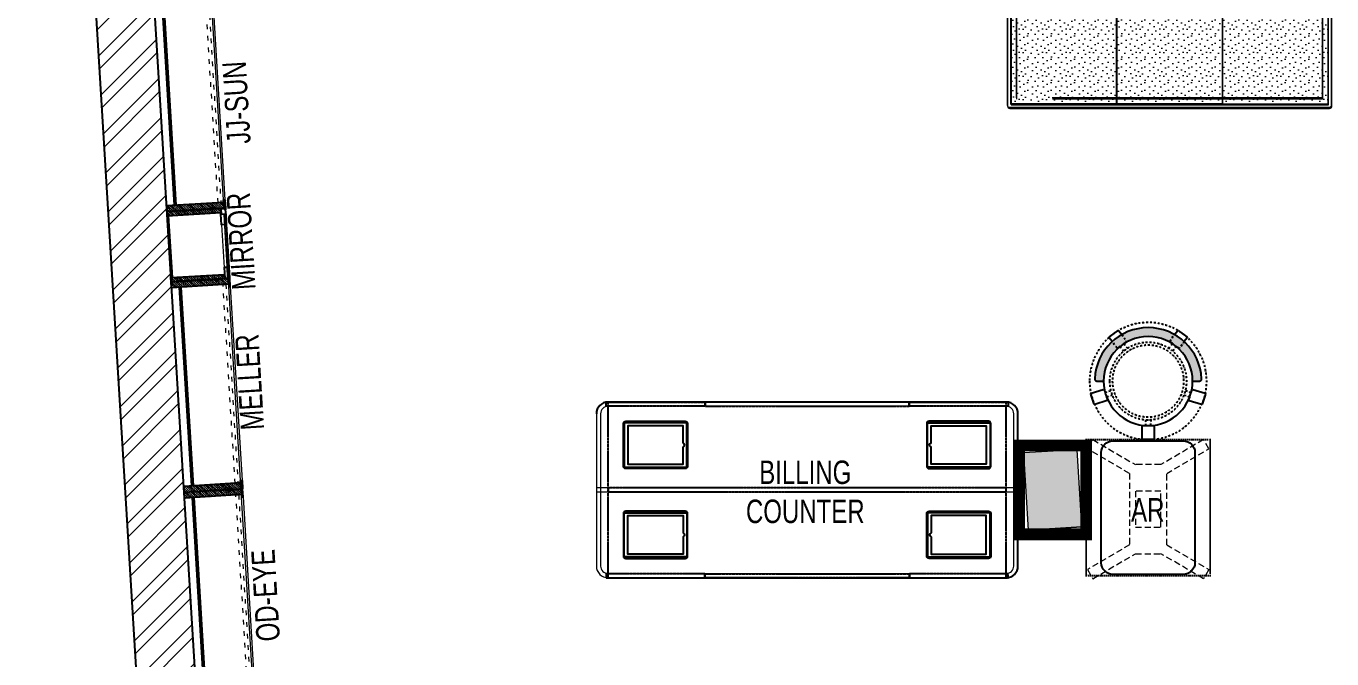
# Model space of a CAD drawing. Header units: feet. Extents: x 6963265 to 6971854, y -5590491 to -5575731.
# Drawn here: x 6963265 to 6968840, y -5583392 to -5580692 of the extents above; entities that cross this region are included whole.
import ezdxf

# ---------------------------------------------------------------- set-up
doc = ezdxf.new("R2010")
doc.units = ezdxf.units.FT
doc.header["$LTSCALE"] = 33
doc.header["$MEASUREMENT"] = 0
for name, pattern in [('ACAD_ISO03W100', [30, 12, -18]), ('DASHDOT2', [0.5, 0.25, -0.125, 0, -0.125]), ('DOT', [0.25, 0, -0.25]), ('HIDDEN2', [4.7624999999999975, 3.174999999999998, -1.587499999999999]), ('HIDDENX2', [0.75, 0.5, -0.25])]:
    doc.linetypes.add(name, pattern=pattern)
for name, color, linetype, lineweight in [('A-COL', 243, 'Continuous', 9), ('column hatch', 5, 'Continuous', 0), ('HATCH', 9, 'Continuous', 9), ('LENS-DIM', 252, 'Continuous', 5), ('LENS-HATCH', 251, 'Continuous', 5), ('LENS-PARTITION', 21, 'Continuous', 25), ('LENS-TEXT', 31, 'Continuous', 5), ('LENS_TEXT', 31, 'Continuous', 5), ('LK-FF&E FLOOR', 1, 'Continuous', 9), ('LK-FF&E WALL', 1, 'Continuous', 9), ('LK-MIRROR', 133, 'Continuous', 13), ('LN-ELEVATION-1', 81, 'Continuous', 25), ('LN-ELEVATION-2', 103, 'Continuous', 20), ('LN-ELEVATION-3', 125, 'Continuous', 18), ('LN-ELEVATION-4', 145, 'Continuous', 13), ('LN-ELEVATION-5', 167, 'Continuous', 5), ('LN-HATCH', 251, 'Continuous', 0), ('PLANO-TXT', 252, 'Continuous', 5)]:
    doc.layers.add(name, color=color, linetype=linetype, lineweight=lineweight)
doc.layers.add('A-WALL', color=1, linetype='Continuous')
doc.styles.add('LK TXT', font='GILC____.TTF', dxfattribs={"height": 100})
pattern_1 = [(45, (4208834.246730669, 1706614.740126447), (-4.490128060534575, 4.490128060534575), [])]
pattern_2 = [(45, (4209134.246730668, 1706614.740126447), (-4.490128060534575, 4.490128060534575), [])]

# ---------------------------------------------------------------- blocks, each defined once
blk = doc.blocks.new('JJ SH 900')
at = {"layer": 'LN-HATCH', "ltscale": 0.5}
h = blk.add_hatch(dxfattribs=at)
h.set_pattern_fill('ANSI31', color=256, scale=50)
h.set_pattern_definition([(45, (0, 0), (-4.419417382415921, 4.419417382415921), [])])
h.paths.add_polyline_path([(-911.7948143622632, 1.45519e-11), (-911.7948143622632, -189.9999999999854), (-905.7948143622637, -189.9999999999854), (-905.7948143622637, -199.9999999999854), (-911.7948143622632, -199.9999999999854), (-911.7948143622632, -243.9999999999855), (-886.7948143622632, -243.9999999999855), (-886.7948143622632, 1.45519e-11)])
h = blk.add_hatch(dxfattribs=at)
h.set_pattern_fill('ANSI31', color=256, scale=2)
h.set_pattern_definition(pattern_1)
h.paths.add_polyline_path([(-11.79481436226342, 1.45519e-11), (-11.79481436226342, -189.9999999999854), (-17.79481436226342, -189.9999999999854), (-17.79481436226342, -199.9999999999854), (-11.79481436226342, -199.9999999999854), (-11.79481436226342, -243.9999999999855), (-36.79481436226343, -243.9999999999855), (-36.79481436226343, 1.45519e-11)])
h = blk.add_hatch(dxfattribs=at)
h.set_pattern_fill('ANSI31', color=256, scale=2)
h.set_pattern_definition(pattern_2)
h.paths.add_polyline_path([(-36.79481436224887, -40), (-886.7948143622632, -39.99999999998546), (-886.7948143622632, -33.99999999998545), (-36.79481436224887, -34)])
h = blk.add_hatch(dxfattribs=at)
h.set_pattern_fill('ANSI31', color=256, scale=2)
h.set_pattern_definition(pattern_2)
h.paths.add_polyline_path([(-876.7948143622632, -243.9999999999855), (-876.7948143622632, -249.9999999999854), (-911.7948143622632, -249.9999999999854), (-911.7948143622632, -243.9999999999855)])
h = blk.add_hatch(dxfattribs=at)
h.set_pattern_fill('ANSI31', color=256, scale=2)
h.set_pattern_definition(pattern_1)
h.paths.add_polyline_path([(-46.79481436226342, -243.9999999999855), (-46.79481436226342, -249.9999999999854), (-11.79481436226342, -249.9999999999854), (-11.79481436226342, -243.9999999999855)])
at = {"layer": 'LN-ELEVATION-1', "ltscale": 0.5}
for points in [[(-911.7948143622632, 1.45519e-11), (-911.7948143622632, -189.9999999999854), (-905.7948143622637, -189.9999999999854), (-905.7948143622637, -199.9999999999854), (-911.7948143622632, -199.9999999999854), (-911.7948143622632, -243.9999999999855), (-886.7948143622632, -243.9999999999855), (-886.7948143622632, 1.45519e-11)], [(-11.79481436226342, 1.45519e-11), (-11.79481436226342, -189.9999999999854), (-17.79481436226342, -189.9999999999854), (-17.79481436226342, -199.9999999999854), (-11.79481436226342, -199.9999999999854), (-11.79481436226342, -243.9999999999855), (-36.79481436226343, -243.9999999999855), (-36.79481436226343, 1.45519e-11)], [(-36.79481436226343, -39.99999999998546), (-886.7948143622632, -39.99999999998546), (-886.7948143622632, -33.99999999998545), (-36.79481436226343, -33.99999999998545)], [(-876.7948143622632, -243.9999999999855), (-876.7948143622632, -249.9999999999854), (-911.7948143622632, -249.9999999999854), (-911.7948143622632, -243.9999999999855)], [(-46.79481436226342, -243.9999999999855), (-46.79481436226342, -249.9999999999854), (-11.79481436226342, -249.9999999999854), (-11.79481436226342, -243.9999999999855)]]:
    blk.add_lwpolyline(points, close=True, dxfattribs=at)
at = {"layer": 'LN-ELEVATION-3', "ltscale": 0.5}
for p, q in [((-886.7948143622632, 1.45519e-11), (-36.79481436226343, 1.45519e-11)), ((-876.7948143622632, -243.9999999999855), (-46.79481436226342, -243.9999999999855)), ((-46.79481436226342, -249.9999999999854), (-876.7948143622632, -249.9999999999854))]:
    blk.add_line(p, q, dxfattribs=at)
at = {"layer": 'LN-ELEVATION-4', "linetype": 'ACAD_ISO03W100', "ltscale": 0.05}
blk.add_lwpolyline([(-886.7948143622632, -219.9999999999854), (-36.79481436226343, -219.9999999999854), (-36.79481436226343, -231.9999999999855), (-886.7948143622632, -231.9999999999855)], close=True, dxfattribs=at)
blk = doc.blocks.new('MIRROR')
at = {"layer": 'LN-HATCH', "ltscale": 0.5}
h = blk.add_hatch(dxfattribs=at)
h.set_pattern_fill('ANSI31', color=256, scale=2)
h.set_pattern_definition([(45, (4060433.741624544, 1708720.786904081), (-4.490128060534575, 4.490128060534575), [])])
h.paths.add_polyline_path([(212.944788963403, 101.3407590774622), (230.944788963403, 101.3407590774622), (230.944788963403, -127.6592409225377), (212.944788963403, -127.6592409225377)])
h.paths.add_polyline_path([(230.944788963403, 95.34075907746227), (494.9447889634027, 95.34075907746227), (494.9447889634027, 101.3407590774622), (230.944788963403, 101.3407590774622)])
h.paths.add_polyline_path([(512.9447889634027, 101.3407590774622), (494.9447889634027, 101.3407590774622), (494.9447889634027, -127.6592409225377), (512.9447889634027, -127.6592409225377)])
at = {"layer": 'Defpoints'}
blk.add_lwpolyline([(512.9447889634027, 101.3407590774622), (212.944788963403, 101.3407590774622), (212.944788963403, -148.6592409225377), (512.9447889634027, -148.6592409225377)], close=True, dxfattribs=at)
at = {"layer": 'LN-ELEVATION-1'}
for points in [[(212.944788963403, 101.3407590774622), (230.944788963403, 101.3407590774622), (230.944788963403, -127.6592409225377), (212.944788963403, -127.6592409225377)], [(230.944788963403, 95.34075907746227), (494.9447889634027, 95.34075907746227), (494.9447889634027, 101.3407590774622), (230.944788963403, 101.3407590774622)], [(512.9447889634027, 101.3407590774622), (494.9447889634027, 101.3407590774622), (494.9447889634027, -127.6592409225377), (512.9447889634027, -127.6592409225377)], [(259.944788963403, -141.6592409225377), (259.944788963403, -127.6592409225377), (214.944788963403, -127.6592409225377), (214.944788963403, -148.6592409225377), (223.944788963403, -148.6592409225377), (223.944788963403, -147.1592409225377), (216.444788963403, -147.1592409225377), (216.444788963403, -141.6592409225377)], [(442.944788963403, -141.6592409225377), (442.944788963403, -127.6592409225377), (487.9447889634028, -127.6592409225377), (487.9447889634028, -148.6592409225377), (478.9447889634026, -148.6592409225377), (478.9447889634026, -147.1592409225377), (486.4447889634027, -147.1592409225377), (486.4447889634027, -141.6592409225377)], [(504.944788963403, -148.6592409225377), (504.944788963403, -147.1592409225377), (509.444788963403, -147.1592409225377), (509.444788963403, -129.1592409225377), (487.9447889634028, -129.1592409225377), (487.9447889634028, -127.6592409225377), (510.9447889634028, -127.6592409225377), (510.9447889634028, -148.6592409225377)]]:
    blk.add_lwpolyline(points, close=True, dxfattribs=at)
at = {"layer": 'LN-ELEVATION-2', "color": 4, "lineweight": 0}
blk.add_lwpolyline([(216.444788963403, -141.6592409225377), (486.4447889634027, -141.6592409225377), (486.4447889634027, -147.1592409225377), (216.444788963403, -147.1592409225377)], close=True, dxfattribs=at)
at = {"layer": 'LN-ELEVATION-2'}
blk.add_lwpolyline([(259.944788963403, -141.6592409225377), (442.944788963403, -141.6592409225377), (442.944788963403, -127.6592409225377), (259.944788963403, -127.6592409225377)], close=True, dxfattribs=at)
at = {"layer": 'LN-ELEVATION-4', "ltscale": 0.5}
blk.add_line((478.9447889634026, -148.6592409225377), (223.944788963403, -148.6592409225377), dxfattribs=at)
blk = doc.blocks.new('A$C24c5f99d')
at = {"layer": 'column hatch'}
h = blk.add_hatch(color=8, dxfattribs=at)
h.dxf.hatch_style = 1
h.paths.add_polyline_path([(2702.845583504066, -237.4106049044058), (3153.541066206992, -237.4106049044058), (3177.887581032701, 88.7614928027615), (2702.845583504066, 112.9122650977224)])
h.paths.add_polyline_path([(2469.729198741727, -6770.098662059755), (2699.302518785, -6756.095422280953), (2679.210913884454, -6426.707615261896), (2449.63759384118, -6440.710855041631)])
h.paths.add_polyline_path([(2857.70755588077, -9352.929085884243), (2628.139106342569, -9367.011946971528), (2648.344950510189, -9696.392765874974), (2877.913400049322, -9682.30990478769)])
h.paths.add_polyline_path([(2856.344950510189, -13496.39276587497), (3086.344950510189, -13496.39276587497), (3086.344950510189, -13196.39276587497), (2856.344950510189, -13196.39276587497)])
at = {"layer": 'LN-HATCH'}
h = blk.add_hatch(dxfattribs=at)
h.set_pattern_fill('ANSI32', color=256, scale=333, angle=180)
h.set_pattern_definition([(225, (-7063758.624581748, 5276306.863349588), (88.29995930067012, -88.29995930067015), []), (225, (-7063817.491221184, 5276306.863349588), (88.29995930067012, -88.29995930067015), [])])
h.paths.add_polyline_path([(-964.1196940271184, -13496.39276587497), (-713.655049489811, -13496.39276587497), (-1541.672705990262, 78.37746277078986), (2702.845583504066, -137.4106049044057), (2702.845583504066, 112.9122650977224), (-1808.232857958413, 342.2520472873002)])
at = {"layer": 'A-COL'}
for p, q in [((2679.210913884454, -6426.707615261896), (2449.63759384118, -6440.710855041631)), ((2699.302518785, -6756.095422280953), (2469.729198741727, -6770.098662059755))]:
    blk.add_line(p, q, dxfattribs=at)
blk.add_lwpolyline([(2679.210913884454, -6426.707615261896), (2449.63759384118, -6440.710855041631), (2469.729198741727, -6770.098662059755), (2699.302518785, -6756.095422280953)], close=True, dxfattribs=at)
at = {"layer": 'A-WALL'}
for p, q in [((-964.1196940271184, -13496.39276587497), (-1808.232857958413, 342.2520472873002)), ((-713.655049489811, -13496.39276587497), (-1541.672705990262, 78.37746277078986))]:
    blk.add_line(p, q, dxfattribs=at)
blk = doc.blocks.new('I-PAD Frame')
at = {"color": 3, "linetype": 'Continuous'}
blk.add_lwpolyline([(357868.7410323084, -232321.1361381283), (358122.7410323085, -232321.1361381283, 0.4142135623713902), (358132.7410323086, -232311.1361381283), (358132.7410323086, -232129.1361381283, 0.4142135623713902), (358122.7410323085, -232119.1361381283), (357868.7410323084, -232119.1361381283, 0.4142135623713902), (357858.7410323085, -232129.1361381283), (357858.7410323085, -232311.1361381283, 0.4142135623713902)], format="xyb", close=True, dxfattribs=at)
at = {"color": 3, "linetype": 'Continuous', "lineweight": 25}
blk.add_lwpolyline([(358113.2410323085, -232229.6755301424), (358113.2410323085, -232302.1361381283), (357878.2410323086, -232302.1361381283), (357878.2410323086, -232138.1361381283), (358113.2410323085, -232138.1361381283), (358113.2410323085, -232210.5967461141, 0.3275382217372251), (358114.6410323081, -232212.5046245168, -0.733799385757267), (358114.6410323086, -232227.7676517396, 0.3275382217372252)], format="xyb", close=True, dxfattribs=at)
blk = doc.blocks.new('Billing Counter 1800')
at = {"color": 5, "linetype": 'HIDDENX2', "ltscale": 0.025}
for p, q in [((-849.9999978118577, -374.9978339364752), (-850.0000002956948, 375)), ((849.9999976539983, -374.9978339364752), (850.0000001378356, 375))]:
    blk.add_line(p, q, dxfattribs=at)
at = {"color": 0, "linetype": 'Continuous'}
for p, q in [((850, 375), (-850, 375)), ((900, -325), (900, 325)), ((-850, -375), (850, -375))]:
    blk.add_line(p, q, dxfattribs=at)
at = {"color": 2, "linetype": 'Continuous'}
blk.add_line((849, -375), (849.9999976539983, -374.9978339364752), dxfattribs=at)
at = {"color": 2, "linetype": 'HIDDENX2', "ltscale": 0.025}
for points in [[(-857.9999984272289, 375), (-437.4115580061916, 375), (-437.4115580851212, 358), (-857.9999985061586, 358)], [(435.3333326776046, 375), (-435.2551077436656, 375), (-435.2551076647359, 358), (435.3333327565342, 358)], [(437.3333327565342, 375), (857.9217731775715, 375), (857.9217730986419, 358), (437.3333326776046, 358)], [(-857.9999984272289, -375), (-437.4115580061916, -375), (-437.4115580851212, -358), (-857.9999985061586, -358)], [(435.3333326776046, -375), (-435.2551077436656, -375), (-435.2551076647359, -358), (435.3333327563014, -358)], [(437.3333327563013, -375), (857.9217731775715, -375), (857.9217730986419, -358), (437.3333326776046, -358)]]:
    blk.add_lwpolyline(points, close=True, dxfattribs=at)
at = {"color": 5, "linetype": 'Continuous'}
for points in [[(-780.9166655030566, 97.25000000000001), (-513.9166655030567, 97.25000000000001), (-513.9166655030567, 286.25), (-780.9166655030566, 286.25)], [(780.9166655030566, 97.25000000000001), (513.9166655030567, 97.25000000000001), (513.9166655030567, 286.25), (780.9166655030566, 286.25)], [(-780.9166655030566, -97.25000000000001), (-513.9166655030567, -97.25000000000001), (-513.9166655030567, -286.25), (-780.9166655030566, -286.25)], [(780.9166655030566, -97.25000000000001), (513.9166655030567, -97.25000000000001), (513.9166655030567, -286.25), (780.9166655030566, -286.25)]]:
    blk.add_lwpolyline(points, close=True, dxfattribs=at)
at = {"color": 5, "linetype": 'HIDDENX2', "ltscale": 0.025}
blk.add_lwpolyline([(850, 8.5), (-850, 8.5), (-850, -8.5), (850, -8.5)], close=True, dxfattribs=at)
at = {"color": 0, "linetype": 'Continuous'}
for centre, radius, start, end in [((-850, 325), 50.0000000000291, 90, 180), ((849.999999999767, 325), 50.00000000005822, 0, 90), ((849.999999999767, -325), 50.0000000000291, 270, 0)]:
    blk.add_arc(centre, radius, start, end, dxfattribs=at)
at = {"layer": 'LN-ELEVATION-2'}
blk.add_line((-900, 325), (-900, -325), dxfattribs=at)
for points in [[(850, 375), (-850, 375, 0.4142135623725836), (-900, 325), (-900, -325, 0.4142135623725836), (-850, -375), (850, -375, 0.4142135623725837), (900, -325), (900, 325, 0.4142135623725836)], [(850, 357), (-850, 357, 0.4142135623730951), (-882, 325), (-882, -325, 0.4142135623730951), (-850, -357), (850, -357, 0.4142135623730951), (882, -325), (882, 325, 0.4142135623730951)]]:
    blk.add_lwpolyline(points, format="xyb", close=True, dxfattribs=at)
blk.add_lwpolyline([(-900, -8.5), (900, -8.5), (900, 8.5), (-900, 8.5)], close=True, dxfattribs=at)
blk.add_arc((-850, -325), 50.00000000005822, 180, 270, dxfattribs=at)
at = {"color": 2, "linetype": 'Continuous', "xscale": -1, "rotation": 180}
blk.add_blockref('I-PAD Frame', (-358643.1576978308, -232028.3861380983), dxfattribs=at)
at = {"color": 2, "linetype": 'Continuous', "rotation": 180}
blk.add_blockref('I-PAD Frame', (358643.1576977922, -232028.3861381579), dxfattribs=at)
at = {"color": 2, "linetype": 'Continuous'}
blk.add_blockref('I-PAD Frame', (-358643.1576978113, 232028.3861381281), dxfattribs=at)
at = {"color": 2, "linetype": 'Continuous', "xscale": -1}
blk.add_blockref('I-PAD Frame', (358643.1576978117, 232028.3861381281), dxfattribs=at)
at = {"layer": 'LENS-TEXT', "color": 0, "linetype": 'Continuous', "ltscale": 3, "insert": (-7.865375894587486, -8.871815700083971), "char_height": 100, "attachment_point": 5, "style": 'LK TXT'}
blk.add_mtext_dynamic_manual_height_columns('BILLING COUNTER', width=353.0555573365615, gutter_width=0.5, heights=[0], dxfattribs=at)
blk = doc.blocks.new('AR')
at = {"layer": 'LN-ELEVATION-2', "linetype": 'DOT', "lineweight": 25}
blk.add_lwpolyline([(0, 13.41378593863919), (530, 13.41378593863919), (530, 593.4137859386392), (0, 593.4137859386392)], close=True, dxfattribs=at)
at = {"layer": 'LN-ELEVATION-2', "lineweight": 25}
blk.add_lwpolyline([(465, 68.22063546301797), (465, 538.2206354630179, 0.4142135623730951), (415, 588.2206354630177), (115, 588.2206354630177, 0.4142135623730951), (65, 538.2206354630179), (65, 68.22063546301797, 0.4142135623730951), (115, 18.22063546301797), (415, 18.22063546301797, 0.4142135623730951)], format="xyb", close=True, dxfattribs=at)
at = {"layer": 'LN-ELEVATION-4', "linetype": 'HIDDEN2', "ltscale": 0.25}
for points in [[(185.8456009030342, 448.8780772723258), (5.888936847448348, 554.0078910568263), (28.48512306064368, 593.350836840691), (211.0874861851335, 486.6754184374586)], [(344.154399111867, 448.8780772762837), (524.1110631600021, 554.0078910947777), (501.5148769393563, 593.3508368753828), (318.9125138223171, 486.6754184374586)], [(185.8456009030342, 144.472759603057), (185.8456009030342, 448.8780772723258)], [(211.0874861851335, 486.6754184376913), (318.9125138223171, 486.6754184376913)], [(344.154399111867, 448.8780772762837), (344.154399111867, 144.4727595990989)], [(185.8456009030342, 144.472759603057), (5.888936847448348, 39.34294581855647), (28.48512306064368, 3.46917659e-08), (211.0874861851335, 106.6754184379242)], [(344.154399111867, 144.4727595990989), (524.1110631600021, 39.34294578060508), (501.5148769393563, 0), (318.9125138223171, 106.6754184379242)], [(318.9125138223171, 106.6754184376914), (211.0874861851335, 106.6754184376914)]]:
    blk.add_lwpolyline(points, dxfattribs=at)
blk.add_lwpolyline([(210.8456009030342, 373.9866790841333), (319.154399111867, 373.9866790841333), (319.154399111867, 219.3641577917151), (210.8456009030342, 219.3641577917151)], close=True, dxfattribs=at)
blk = doc.blocks.new('DR STOOL')
at = {"layer": 'HATCH'}
h = blk.add_hatch(dxfattribs=at)
h.set_pattern_fill('ANSI36', color=250, angle=-90.00000000000001)
h.set_pattern_definition([(315, (-227.8099174643867, 917.3997257252777), (6.173926083235043, -1.683798022700468), [7.9375, -1.587499999999999, 0, -1.587499999999999])])
edge = h.paths.add_edge_path()
edge.add_line((-190.0000000041909, 4.511094e-10), (-218.6899174675346, 4.511094e-10))
edge.add_arc((-218.6899174670689, 9.120000000388245), 9.119999999940092, 177.6119845363388, 269.9999999996136, ccw=False)
edge.add_arc((-1.8626451e-09, 3.565219e-10), 228.000000002257, 2.3880154632688004, 177.6119845367313, ccw=False)
edge.add_arc((218.6899174633436, 9.120000000497384), 9.120000000051716, -90.00000000034493, 2.3880154629299, ccw=False)
edge.add_line((218.6899174633436, 4.511094e-10), (190, 4.511094e-10))
edge.add_arc((-1.8626451e-09, 4.511094e-10), 190.000000001979, -1.27e-14, 180)
at = {"layer": 'LN-ELEVATION-1', "color": 1, "ltscale": 100}
for p, q in [((-165.2704676063731, 189.0243927398114), (-165.9069543029182, 185.0820035930228)), ((-165.9069543029182, 185.0820035930228), (-153.8003208162263, 168.3135803133482)), ((-128.6221585394814, 215.4841044476634), (-165.2704676063731, 189.0243927398114)), ((-124.7228340068832, 214.8545704018979), (-128.6221585394814, 215.4841044476634)), ((-112.6981821293011, 198.1996966340157), (-124.7228340068832, 214.8545704018979)), ((124.7553772013634, 214.9803744515593), (112.5488144652918, 198.2845540212292)), ((128.7014972954057, 215.5933048763618), (124.7553772013634, 214.9803744515593)), ((128.7014972954057, 215.5933048763618), (124.7553772013634, 214.9803744515593)), ((165.1911288509145, 188.915192311113), (128.7014972954057, 215.5933048763618)), ((165.1911288509145, 188.915192311113), (128.7014972954057, 215.5933048763618)), ((153.6734594982117, 168.4294150282658), (165.7973639420234, 185.0121775862135)), ((165.7973639420234, 185.0121775862135), (165.1911288509145, 188.915192311113)), ((165.7973639420234, 185.0121775862135), (165.1911288509145, 188.915192311113)), ((-242.9550312487409, -52.24013893969095), (-244.7482102331705, -55.75945052818861)), ((-191.2928382232785, -35.45407700946089), (-242.9550312487409, -52.24013893969095)), ((-187.9259491492994, -37.1695928365807), (-191.2928382232785, -35.45407700946089)), ((-184.1424400564283, -48.81403796559607), (-187.9259491492994, -37.1695928365807)), ((188.0651108901948, -36.96233201187715), (184.0504167033359, -49.19388854173303)), ((191.3981811110861, -35.27656588272658), (188.0651108901948, -36.96233201187715)), ((243.0100176925771, -52.21682526778022), (191.3981811110861, -35.27656588272658)), ((244.8123673382215, -55.78040257930116), (243.0100176925771, -52.21682526778022)), ((-244.7482102331705, -55.75945052818861), (-230.7800458371639, -98.74904560100549)), ((-230.7800458371639, -98.74904560100549), (-227.2218665438704, -100.5620286722478)), ((-227.2218665438704, -100.5620286722478), (-175.5596735184081, -83.7759667420105)), ((-173.8639617776498, -80.4479453730819), (-177.8421125086024, -68.2044548037811)), ((-175.5596735184081, -83.7759667420105), (-173.8639617776498, -80.4479453730819)), ((177.6922140880488, -68.56540505095472), (173.8739495249465, -80.1985000452405)), ((173.8739495249465, -80.1985000452405), (175.5794035866856, -83.5704969359358)), ((175.5794035866856, -83.5704969359358), (227.1912401677109, -100.5107563209894)), ((227.1912401677109, -100.5107563209894), (230.715890809428, -98.7280946081737)), ((230.715890809428, -98.7280946081737), (244.8123673382215, -55.78040257930116)), ((-22.72193054761737, -190.2142363802995), (-25.39390889601782, -192.886214728569)), ((-25.39390889601782, -192.886214728569), (-25.39390889601782, -247.2070584567482)), ((-10.47823652112856, -190.2142363802995), (-22.72193054761737, -190.2142363802995)), ((22.78362171910703, -190.2142363802995), (9.910054048988968, -190.2142363802995)), ((25.42475448176265, -192.8553691428751), (22.78362171910703, -190.2142363802995)), ((25.42475448176265, -247.1762128710543), (25.42475448176265, -192.8553691428751)), ((-25.39390889601782, -247.2070584567482), (-22.60096735274419, -250)), ((-22.60096735274419, -250), (22.60096735274419, -250)), ((22.60096735274419, -250), (25.42475448176265, -247.1762128710543))]:
    blk.add_line(p, q, dxfattribs=at)
at = {"layer": 'LN-ELEVATION-1', "linetype": 'DASHDOT2'}
for p, q in [((-153.8003208162263, 168.3135803133482), (-134.1093360339291, 141.0403694751003)), ((-92.92521573789418, 170.8129362839827), (-112.6981821293011, 198.1996966340157)), ((-93.52748446213081, 167.0824927485227), (-92.92521573789418, 170.8129362839827)), ((112.5488144652918, 198.2845540212292), (92.69529851106927, 171.1294289919315)), ((92.69529851106927, 171.1294289919315), (93.26858203159645, 167.4385604566923)), ((93.26858203159645, 167.4385604566923), (103.6608748426661, 159.8406005539291)), ((133.7372852512635, 141.1612321265929), (153.6734594982117, 168.4294150282658)), ((-134.1093360339291, 141.0403694751003), (-130.4219571123831, 140.4450534014686)), ((-130.4219571123831, 140.4450534014686), (-119.9844727469608, 147.9808124662595)), ((-119.9844727469608, 147.9808124662595), (-105.3687285655178, 126.9741353208374)), ((-103.4542870586738, 159.9154408004979), (-93.52748446213081, 167.0824927485227)), ((-88.15393704269081, 139.4771787207864), (-103.4542870586738, 159.9154408004979)), ((103.6608748426661, 159.8406005539291), (88.19885099539533, 139.4487815762331)), ((105.4096150295809, 126.94019481352), (120.1194891873747, 147.8074627162714)), ((120.1194891873747, 147.8074627162714), (130.0033113472163, 140.5812532722048)), ((130.0033113472163, 140.5812532722048), (133.7372852512635, 141.1612321265929)), ((-159.954806596972, -40.49024384317454), (-184.1424400564283, -48.81403796559607)), ((184.0504167033359, -49.19388854173303), (159.8786162491887, -40.79004861696012)), ((-177.8421125086024, -68.2044548037811), (-153.4148110738024, -60.73628028803068)), ((153.3006618716754, -61.02382378749462), (177.6922140880488, -68.56540505095472)), ((-10.92024635523557, -164.6382343793375), (-10.47823652112856, -190.2142363802995)), ((9.910054048988968, -190.2142363802995), (10.35584833659231, -164.674698740353))]:
    blk.add_line(p, q, dxfattribs=at)
at = {"layer": 'LN-ELEVATION-1', "color": 1, "ltscale": 100}
blk.add_lwpolyline([(-190.0000000023283, 0), (-218.6899174656719, 0, -0.4264743413925903), (-227.8019973598421, 9.5, -0.959166304662544), (227.8019973593764, 9.5, -0.4264743413925903), (218.6899174647406, 0), (190.0000000013969, 0)], format="xyb", dxfattribs=at)
at = {"layer": 'LN-ELEVATION-1', "linetype": 'DASHDOT2'}
for radius in [250, 165, 153]:
    blk.add_circle((0, 0), radius, dxfattribs=at)
at = {"layer": 'LN-ELEVATION-1', "color": 1, "ltscale": 100}
blk.add_circle((0, 0), 190, dxfattribs=at)
blk = doc.blocks.new('3 seater Bench 1385')
at = {"layer": 'LENS-HATCH', "lineweight": 0}
h = blk.add_hatch(dxfattribs=at)
h.set_pattern_fill('STIP1', color=177, scale=100, angle=269.9999999999999, pattern_type=2)
h.set_pattern_definition([(270, (6617025.245374651, -170439.1063060568), (100, -1.516e-13), [0, -100]), (270, (6617009.245374652, -170451.1063060568), (100, -1.516e-13), [0, -100]), (270, (6616985.245374652, -170446.1063060568), (100, -1.516e-13), [0, -100]), (270, (6616962.245374652, -170481.1063060568), (100, -1.516e-13), [0, -100]), (270, (6616998.245374652, -170478.1063060568), (100, -1.516e-13), [0, -100]), (270, (6617022.245374652, -170505.1063060568), (100, -1.516e-13), [0, -100]), (270, (6617029.245374651, -170470.1063060568), (100, -1.516e-13), [0, -100]), (270, (6616988.245374651, -170512.1063060568), (100, -1.516e-13), [0, -100]), (270, (6616956.245374652, -170507.1063060568), (100, -1.516e-13), [0, -100]), (270, (6616941.245374651, -170433.1063060568), (100, -1.516e-13), [0, -100]), (270, (6616961.245374652, -170451.1063060568), (100, -1.516e-13), [0, -100]), (270, (6616942.245374652, -170465.1063060568), (100, -1.516e-13), [0, -100]), (270, (6617006.245374652, -170526.1063060568), (100, -1.516e-13), [0, -100]), (270, (6616981.245374652, -170494.1063060568), (100, -1.516e-13), [0, -100]), (270, (6617014.245374652, -170486.1063060568), (100, -1.516e-13), [0, -100]), (270, (6617005.245374651, -170503.1063060568), (100, -1.516e-13), [0, -100]), (270, (6616978.245374651, -170467.1063060568), (100, -1.516e-13), [0, -100]), (270, (6617032.245374652, -170495.1063060568), (100, -1.516e-13), [0, -100]), (270, (6616973.245374651, -170526.1063060568), (100, -1.516e-13), [0, -100]), (270, (6616943.245374651, -170523.1063060568), (100, -1.516e-13), [0, -100])])
h.paths.add_polyline_path([(677.5000000004657, 227.5), (225.8333333334885, 227.5), (225.8333333334885, -227.5), (677.5000000004657, -227.5)])
h.paths.add_polyline_path([(-225.8333333334885, 227.5), (225.8333333334885, 227.5), (225.8333333334885, -227.5), (-225.8333333334885, -227.5)])
h.paths.add_polyline_path([(-677.5000000004657, 227.5), (-225.8333333334885, 227.5), (-225.8333333334885, -227.5), (-677.5000000004657, -227.5)])
at = {"layer": 'LN-ELEVATION-2', "ltscale": 0.5}
for points in [[(-677.5000000004657, 227.5), (-225.8333333334885, 227.5), (-225.8333333334885, -227.5), (-677.5000000004657, -227.5)], [(-225.8333333334885, 227.5), (225.8333333334885, 227.5), (225.8333333334885, -227.5), (-225.8333333334885, -227.5)], [(677.5000000004657, 227.5), (225.8333333334885, 227.5), (225.8333333334885, -227.5), (677.5000000004657, -227.5)]]:
    blk.add_lwpolyline(points, close=True, dxfattribs=at)
at = {"layer": 'LN-ELEVATION-5', "ltscale": 0.5}
blk.add_lwpolyline([(682.4999999995343, 242.5), (-682.5000000004655, 242.5, 0.4142135623730951), (-692.5000000004655, 232.5), (-692.5000000004655, -232.5, 0.4142135623730951), (-682.5000000004655, -242.5), (682.4999999995343, -242.5, 0.4142135623730951), (692.4999999995343, -232.5), (692.4999999995343, 232.5, 0.4142135623730951)], format="xyb", close=True, dxfattribs=at)
blk.add_lwpolyline([(677.4999999995343, 227.5), (-677.5000000004657, 227.5), (-677.5000000004657, -227.5), (677.4999999995343, -227.5)], close=True, dxfattribs=at)
at = {"layer": 'LN-ELEVATION-5', "linetype": 'HIDDEN2', "ltscale": 11}
blk.add_lwpolyline([(-652.5000000004657, 202.5), (652.5000000004657, 202.5), (652.5000000004657, -202.5), (-652.5000000004657, -202.5)], close=True, dxfattribs=at)

msp = doc.modelspace()

# ---------------------------------------------------------------- linework, layer by layer
at = {"layer": 'LENS-PARTITION'}
for points in [[(6967790.534372324, -5582481.529779881), (6967504.869447381, -5582481.529779879), (6967504.869447381, -5582860.920826678), (6967790.534372324, -5582860.920826679)], [(6967772.534372324, -5582499.529779881), (6967522.869447381, -5582499.529779879), (6967522.869447381, -5582842.920826677), (6967772.534372324, -5582842.920826679)]]:
    msp.add_lwpolyline(points, close=True, dxfattribs=at)
at = {"layer": 'LK-MIRROR', "linetype": 'ACAD_ISO03W100', "ltscale": 0.05, "const_width": 50}
msp.add_lwpolyline([(6967790.534372324, -5582481.529779881), (6967504.869447381, -5582481.529779881), (6967504.869447381, -5582860.920826678), (6967790.534372324, -5582860.920826678)], close=True, dxfattribs=at)

# ---------------------------------------------------------------- block references
at = {"layer": 'LENS-DIM', "color": 2}
msp.add_blockref('A$C24c5f99d', (6965073.231853538, -5576072.822164619), dxfattribs=at)
at = {"layer": 'LENS-PARTITION'}
msp.add_blockref('Billing Counter 1800', (6966599.735672946, -5582671.22530328), dxfattribs=at)
at = {"layer": 'LK-FF&E FLOOR'}
for p in [(6968146.267963329, -5580795.438798157), (6968147.776687749, -5580800.407429361)]:
    msp.add_blockref('3 seater Bench 1385', p, dxfattribs=at)
at = {"layer": 'LK-FF&E FLOOR', "xscale": -1}
for name, p in [('DR STOOL', (6968055.799567955, -5582206.741399244)), ('AR', (6968320.799567956, -5583050.155185183))]:
    msp.add_blockref(name, p, dxfattribs=at)
at = {"layer": 'LK-FF&E WALL', "rotation": 93.4905349885286}
for name, p in [('JJ SH 900', (6963810.871884665, -5580573.581630188, -2.00362856e-08)), ('MIRROR', (6963998.767992511, -5581989.508160553, -2.003535e-08)), ('JJ SH 900', (6963883.932266118, -5581771.355473892, -2.00280968e-08)), ('JJ SH 900', (6963938.727552214, -5582669.685856671, -2.00292366e-08))]:
    msp.add_blockref(name, p, dxfattribs=at)

# ---------------------------------------------------------------- texts
at = {"layer": 'LENS-PARTITION', "insert": (6968054.14253105, -5582756.225843302), "char_height": 100, "attachment_point": 5, "style": 'LK TXT'}
msp.add_mtext_dynamic_manual_height_columns('AR', width=237.4408088319178, gutter_width=12.5, heights=[0], dxfattribs=at)
at = {"layer": 'LENS_TEXT', "linetype": 'Continuous', "ltscale": 3, "insert": (6964183.242945583, -5581609.770306672, -1.0472627e-09), "char_height": 100, "width": 324.4738372093023, "attachment_point": 5, "rotation": 93.49053498831402, "style": 'LK TXT'}
msp.add_mtext('{\\C7;MIRROR}', dxfattribs=at)
at = {"layer": 'PLANO-TXT', "linetype": 'Continuous', "ltscale": 3, "char_height": 100, "width": 149.546511627907, "attachment_point": 5, "rotation": 93.49053498831407, "style": 'LK TXT'}
for s, insert in [('JJ-SUN', (6964163.952161277, -5581018.427163318, -1.0463292e-09)), ('MELLER', (6964219.334696598, -5582211.055022047, -1.0337915e-09)), ('OD-EYE', (6964288.113751428, -5583121.514258468, -1.0317126e-09))]:
    msp.add_mtext(s, dxfattribs=dict(at, insert=insert))

doc.saveas('drawing.dxf')
